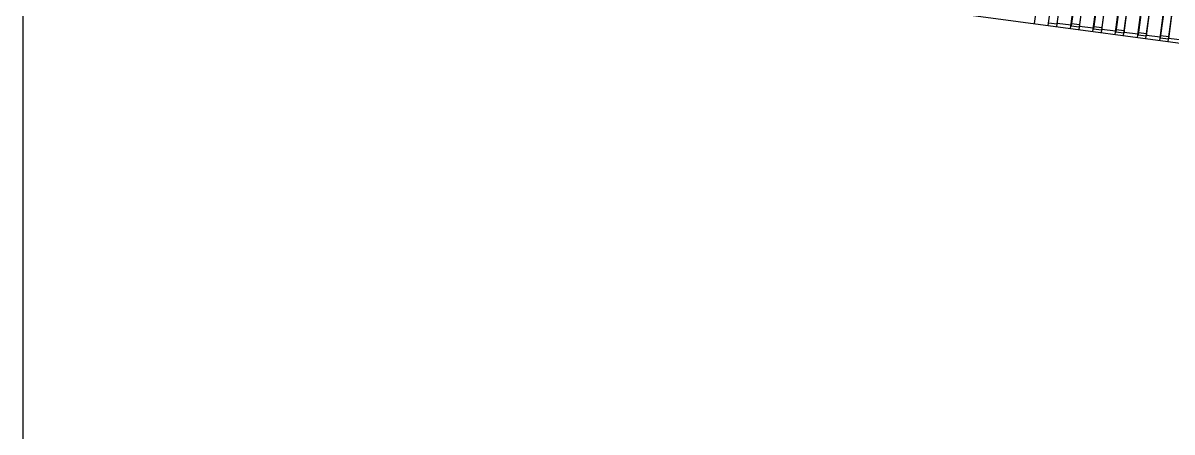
# Model space of a CAD drawing. Header units: millimetres. Extents: x 10368 to 13229, y -13270 to -11269.
# Drawn here: x 11898.9 to 12154.5, y -12556.1 to -12465 of the extents above; entities that cross this region are included whole.
import ezdxf

# ---------------------------------------------------------------- set-up
doc = ezdxf.new("R2010")
doc.units = ezdxf.units.MM

# ---------------------------------------------------------------- blocks, each defined once
blk = doc.blocks.new('u59')
at = {"color": 7, "linetype": 'Continuous'}
for p, q in [((615.607, 177.47), (380.812, 209.019)), ((410.545, 205.024), (405.937, 170.732)), ((407.382, 204.721), (410.449, 204.309)), ((412.433, 204.77), (407.825, 170.479)), ((405.989, 170.725), (410.517, 204.422)), ((407.773, 170.486), (412.301, 204.183)), ((410.443, 203.872), (410.449, 204.309)), ((412.227, 203.632), (410.443, 203.872)), ((412.301, 204.183), (410.517, 204.422)), ((415.501, 204.358), (410.893, 170.066)), ((410.945, 170.059), (415.473, 203.757)), ((412.337, 204.055), (412.227, 203.632)), ((412.337, 204.055), (415.404, 203.643)), ((412.729, 169.82), (417.257, 203.517)), ((417.389, 204.105), (412.781, 169.813)), ((415.399, 203.206), (415.404, 203.643)), ((417.183, 202.967), (415.399, 203.206)), ((417.257, 203.517), (415.473, 203.757)), ((420.456, 203.692), (415.848, 169.401)), ((415.9, 169.394), (420.428, 203.091)), ((417.292, 203.389), (417.183, 202.967)), ((417.292, 203.389), (420.36, 202.977)), ((417.684, 169.154), (422.212, 202.851)), ((422.344, 203.439), (417.736, 169.147)), ((420.354, 202.54), (420.36, 202.977)), ((422.138, 202.301), (420.354, 202.54)), ((422.212, 202.851), (420.428, 203.091)), ((425.412, 203.026), (420.804, 168.735)), ((420.856, 168.728), (425.384, 202.425)), ((422.248, 202.723), (422.138, 202.301)), ((422.248, 202.723), (425.315, 202.311)), ((422.64, 168.488), (427.168, 202.185)), ((427.3, 202.773), (422.692, 168.481)), ((425.31, 201.874), (425.315, 202.311)), ((427.168, 202.185), (425.384, 202.425)), ((430.367, 202.361), (425.759, 168.069)), ((427.203, 202.057), (427.094, 201.635)), ((427.203, 202.057), (430.271, 201.645)), ((432.255, 202.107), (427.647, 167.815)), ((427.094, 201.635), (425.31, 201.874)), ((425.811, 168.062), (430.339, 201.759)), ((427.595, 167.822), (432.123, 201.519)), ((430.265, 201.209), (430.271, 201.645)), ((432.049, 200.969), (430.265, 201.209)), ((432.123, 201.519), (430.339, 201.759)), ((435.322, 201.695), (430.715, 167.403)), ((430.767, 167.396), (435.295, 201.093)), ((432.159, 201.391), (432.049, 200.969)), ((432.159, 201.391), (435.226, 200.979)), ((437.21, 201.441), (432.603, 167.149)), ((435.221, 200.543), (435.226, 200.979)), ((437.079, 200.853), (435.295, 201.093)), ((440.278, 201.029), (435.67, 166.737))]:
    blk.add_line(p, q, dxfattribs=at)
at = {"layer": 'Defpoints', "color": 2}
blk.add_lwpolyline([(0, 0), (665.275, 0), (665.275, 940.793), (0, 940.793)], close=True, dxfattribs=at)

msp = doc.modelspace()

# ---------------------------------------------------------------- block references
at = {"rotation": 180}
msp.add_blockref('u59', (12564.2, -12264.16), dxfattribs=at)

doc.saveas('drawing.dxf')
